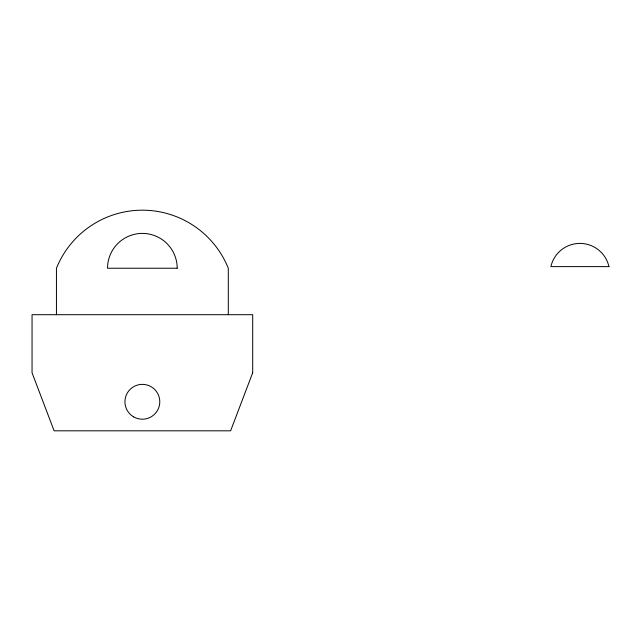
<?xml version="1.0" encoding="UTF-8"?>
<svg xmlns="http://www.w3.org/2000/svg" width="641" height="641" viewBox="0 0 641 641"><rect width="100%" height="100%" fill="white"/><g stroke="black" fill="none" stroke-linecap="round" stroke-linejoin="round"><path stroke-width="0.96" d="M228.3 314.691L228.3 268.242A92.624 92.624 0 0 0 56.44 268.242L56.44 314.691M252.69 372.758L230.624 430.816L54.116 430.816L32.05 372.758L32.05 314.691L252.69 314.691L252.69 372.758M608.95 266.616L550.891 266.616A29.758 29.758 0 0 1 608.95 266.616M177.204 268.242L107.528 268.242A34.838 34.838 0 0 1 142.366 233.404A34.838 34.838 0 0 1 177.204 268.242M133.657 416.874A17.419 17.419 0 0 0 159.785 401.787A17.419 17.419 0 0 0 133.657 386.699A17.419 17.419 0 0 0 133.657 416.874"/></g></svg>
